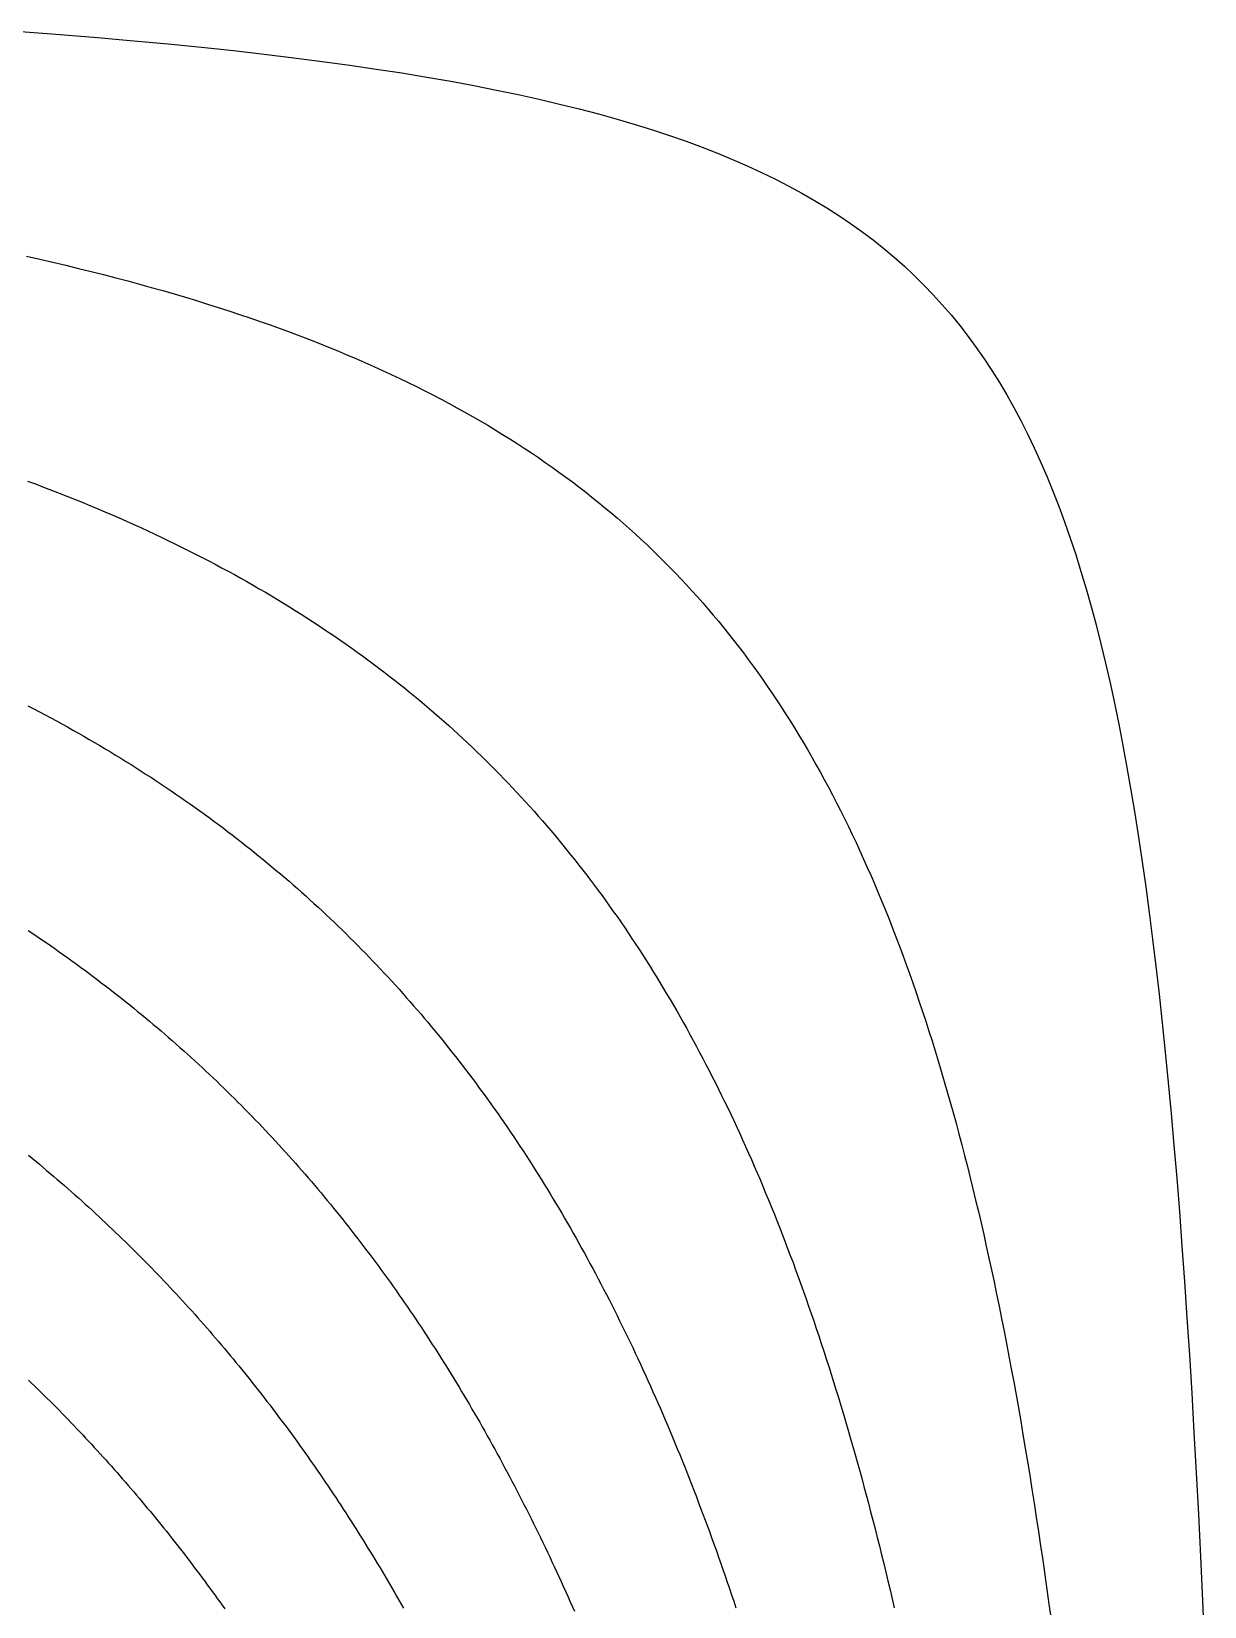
# Model space of a CAD drawing. Extents: x 201 to 397, y -170 to -3.
# Drawn here: x 353.9 to 396.3, y -60.9 to -4 of the extents above; entities that cross this region are included whole.
import ezdxf

# ---------------------------------------------------------------- set-up
doc = ezdxf.new("R2010")
doc.units = 0
doc.layers.add('MyLines', color=7, linetype='Continuous')

msp = doc.modelspace()

# ---------------------------------------------------------------- linework, layer by layer
at = {"layer": 'MyLines'}
for p, q in [((353.519, -4.036), (354.94, -4.143)), ((354.94, -4.143), (356.299, -4.254)), ((356.299, -4.254), (357.601, -4.367)), ((357.601, -4.367), (358.85, -4.484)), ((358.85, -4.484), (360.05, -4.603)), ((360.05, -4.603), (361.203, -4.726)), ((361.203, -4.726), (362.312, -4.852)), ((362.312, -4.852), (363.381, -4.981)), ((363.381, -4.981), (364.412, -5.114)), ((364.412, -5.114), (365.406, -5.251)), ((365.406, -5.251), (366.365, -5.391)), ((366.365, -5.391), (367.292, -5.534)), ((367.292, -5.534), (368.187, -5.682)), ((368.187, -5.682), (369.053, -5.833)), ((369.053, -5.833), (369.891, -5.989)), ((369.891, -5.989), (370.702, -6.149)), ((370.702, -6.149), (371.487, -6.313)), ((371.487, -6.313), (372.247, -6.481)), ((372.247, -6.481), (372.984, -6.654)), ((372.984, -6.654), (373.698, -6.831)), ((373.698, -6.831), (374.39, -7.013)), ((374.39, -7.013), (375.062, -7.2)), ((375.062, -7.2), (375.713, -7.392)), ((375.713, -7.392), (376.344, -7.59)), ((376.344, -7.59), (376.958, -7.792)), ((376.958, -7.792), (377.553, -8)), ((377.553, -8), (378.131, -8.213)), ((378.131, -8.213), (378.692, -8.432)), ((378.692, -8.432), (379.237, -8.657)), ((379.237, -8.657), (379.766, -8.888)), ((379.766, -8.888), (380.28, -9.125)), ((380.28, -9.125), (380.78, -9.368)), ((380.78, -9.368), (381.266, -9.618)), ((381.266, -9.618), (381.738, -9.874)), ((381.738, -9.874), (382.197, -10.138)), ((382.197, -10.138), (382.643, -10.408)), ((382.643, -10.408), (383.076, -10.686)), ((383.076, -10.686), (383.498, -10.971)), ((383.498, -10.971), (383.908, -11.263)), ((383.908, -11.263), (384.307, -11.564)), ((384.307, -11.564), (384.694, -11.872)), ((384.694, -11.872), (385.072, -12.188)), ((353.723, -12.152), (354.205, -12.26)), ((354.205, -12.26), (354.68, -12.369)), ((354.68, -12.369), (355.147, -12.479)), ((355.147, -12.479), (355.608, -12.59)), ((385.072, -12.188), (385.439, -12.514)), ((355.608, -12.59), (356.062, -12.702)), ((356.062, -12.702), (356.509, -12.815)), ((356.509, -12.815), (356.95, -12.928)), ((356.95, -12.928), (357.385, -13.043)), ((357.385, -13.043), (357.814, -13.159)), ((385.439, -12.514), (385.796, -12.847)), ((385.796, -12.847), (386.143, -13.19)), ((357.814, -13.159), (358.237, -13.276)), ((358.237, -13.276), (358.653, -13.394)), ((358.653, -13.394), (359.065, -13.513)), ((359.065, -13.513), (359.471, -13.633)), ((359.471, -13.633), (359.871, -13.755)), ((386.143, -13.19), (386.481, -13.542)), ((386.481, -13.542), (386.81, -13.903)), ((359.871, -13.755), (360.266, -13.877)), ((360.266, -13.877), (360.656, -14)), ((360.656, -14), (361.041, -14.125)), ((361.041, -14.125), (361.421, -14.25)), ((386.81, -13.903), (387.13, -14.273)), ((361.421, -14.25), (361.796, -14.377)), ((361.796, -14.377), (362.166, -14.505)), ((362.166, -14.505), (362.532, -14.634)), ((362.532, -14.634), (362.893, -14.764)), ((362.893, -14.764), (363.25, -14.895)), ((387.13, -14.273), (387.441, -14.654)), ((387.441, -14.654), (387.744, -15.045)), ((363.25, -14.895), (363.602, -15.027)), ((363.602, -15.027), (363.95, -15.161)), ((363.95, -15.161), (364.294, -15.296)), ((364.294, -15.296), (364.633, -15.432)), ((387.744, -15.045), (388.039, -15.446)), ((364.633, -15.432), (364.969, -15.569)), ((364.969, -15.569), (365.3, -15.707)), ((365.3, -15.707), (365.628, -15.847)), ((365.628, -15.847), (365.952, -15.988)), ((388.039, -15.446), (388.326, -15.858)), ((388.326, -15.858), (388.605, -16.281)), ((365.952, -15.988), (366.272, -16.13)), ((366.272, -16.13), (366.588, -16.273)), ((366.588, -16.273), (366.901, -16.418)), ((366.901, -16.418), (367.21, -16.564)), ((388.605, -16.281), (388.877, -16.715)), ((367.21, -16.564), (367.515, -16.711)), ((367.515, -16.711), (367.817, -16.86)), ((367.817, -16.86), (368.116, -17.009)), ((368.116, -17.009), (368.411, -17.161)), ((388.877, -16.715), (389.142, -17.161)), ((368.411, -17.161), (368.703, -17.313)), ((368.703, -17.313), (368.992, -17.467)), ((368.992, -17.467), (369.277, -17.622)), ((369.277, -17.622), (369.56, -17.779)), ((389.142, -17.161), (389.399, -17.618)), ((389.399, -17.618), (389.65, -18.088)), ((369.56, -17.779), (369.839, -17.937)), ((369.839, -17.937), (370.115, -18.096)), ((370.115, -18.096), (370.388, -18.257)), ((389.65, -18.088), (389.894, -18.57)), ((370.388, -18.257), (370.658, -18.42)), ((370.658, -18.42), (370.926, -18.583)), ((370.926, -18.583), (371.19, -18.748)), ((371.19, -18.748), (371.451, -18.915)), ((389.894, -18.57), (390.132, -19.066)), ((371.451, -18.915), (371.71, -19.083)), ((371.71, -19.083), (371.966, -19.253)), ((371.966, -19.253), (372.22, -19.424)), ((390.132, -19.066), (390.363, -19.574)), ((372.22, -19.424), (372.47, -19.597)), ((372.47, -19.597), (372.718, -19.771)), ((372.718, -19.771), (372.963, -19.947)), ((390.363, -19.574), (390.588, -20.096)), ((353.764, -20.268), (354.054, -20.376)), ((354.054, -20.376), (354.342, -20.485)), ((372.963, -19.947), (373.206, -20.124)), ((373.206, -20.124), (373.447, -20.303)), ((373.447, -20.303), (373.684, -20.483)), ((390.588, -20.096), (390.807, -20.632)), ((354.342, -20.485), (354.627, -20.594)), ((354.627, -20.594), (354.909, -20.704)), ((354.909, -20.704), (355.189, -20.815)), ((355.189, -20.815), (355.466, -20.926)), ((355.466, -20.926), (355.741, -21.037)), ((355.741, -21.037), (356.014, -21.149)), ((373.684, -20.483), (373.92, -20.665)), ((373.92, -20.665), (374.152, -20.849)), ((374.152, -20.849), (374.383, -21.034)), ((374.383, -21.034), (374.611, -21.221)), ((390.807, -20.632), (391.021, -21.182)), ((356.014, -21.149), (356.284, -21.262)), ((356.284, -21.262), (356.552, -21.376)), ((356.552, -21.376), (356.817, -21.49)), ((356.817, -21.49), (357.08, -21.604)), ((357.08, -21.604), (357.341, -21.719)), ((374.611, -21.221), (374.837, -21.41)), ((374.837, -21.41), (375.06, -21.6)), ((375.06, -21.6), (375.281, -21.792)), ((391.021, -21.182), (391.229, -21.747)), ((357.341, -21.719), (357.6, -21.835)), ((357.6, -21.835), (357.857, -21.952)), ((357.857, -21.952), (358.111, -22.069)), ((358.111, -22.069), (358.363, -22.187)), ((375.281, -21.792), (375.5, -21.986)), ((375.5, -21.986), (375.717, -22.181)), ((375.717, -22.181), (375.932, -22.379)), ((391.229, -21.747), (391.431, -22.327)), ((358.363, -22.187), (358.614, -22.305)), ((358.614, -22.305), (358.862, -22.424)), ((358.862, -22.424), (359.108, -22.543)), ((359.108, -22.543), (359.352, -22.664)), ((359.352, -22.664), (359.595, -22.784)), ((375.932, -22.379), (376.144, -22.578)), ((376.144, -22.578), (376.354, -22.778)), ((391.431, -22.327), (391.628, -22.922)), ((359.595, -22.784), (359.835, -22.906)), ((359.835, -22.906), (360.073, -23.028)), ((360.073, -23.028), (360.31, -23.151)), ((360.31, -23.151), (360.544, -23.274)), ((360.544, -23.274), (360.777, -23.399)), ((376.354, -22.778), (376.562, -22.981)), ((376.562, -22.981), (376.768, -23.185)), ((376.768, -23.185), (376.972, -23.391)), ((391.628, -22.922), (391.82, -23.533)), ((360.777, -23.399), (361.008, -23.523)), ((361.008, -23.523), (361.237, -23.649)), ((361.237, -23.649), (361.465, -23.775)), ((361.465, -23.775), (361.691, -23.902)), ((376.972, -23.391), (377.174, -23.599)), ((377.174, -23.599), (377.374, -23.809)), ((377.374, -23.809), (377.572, -24.02)), ((391.82, -23.533), (392.007, -24.161)), ((361.691, -23.902), (361.915, -24.029)), ((361.915, -24.029), (362.137, -24.157)), ((362.137, -24.157), (362.357, -24.286)), ((362.357, -24.286), (362.576, -24.416)), ((362.576, -24.416), (362.794, -24.546)), ((377.572, -24.02), (377.768, -24.234)), ((377.768, -24.234), (377.962, -24.449)), ((377.962, -24.449), (378.155, -24.667)), ((392.007, -24.161), (392.189, -24.805)), ((362.794, -24.546), (363.009, -24.677)), ((363.009, -24.677), (363.223, -24.809)), ((363.223, -24.809), (363.436, -24.941)), ((363.436, -24.941), (363.647, -25.074)), ((378.155, -24.667), (378.345, -24.886)), ((378.345, -24.886), (378.533, -25.107)), ((392.189, -24.805), (392.366, -25.467)), ((363.647, -25.074), (363.856, -25.208)), ((363.856, -25.208), (364.064, -25.342)), ((364.064, -25.342), (364.27, -25.477)), ((364.27, -25.477), (364.475, -25.613)), ((378.533, -25.107), (378.72, -25.33)), ((378.72, -25.33), (378.905, -25.555)), ((378.905, -25.555), (379.088, -25.783)), ((392.366, -25.467), (392.538, -26.146)), ((364.475, -25.613), (364.678, -25.75)), ((364.678, -25.75), (364.88, -25.887)), ((364.88, -25.887), (365.08, -26.025)), ((365.08, -26.025), (365.279, -26.164)), ((379.088, -25.783), (379.269, -26.012)), ((379.269, -26.012), (379.448, -26.243)), ((392.538, -26.146), (392.706, -26.843)), ((365.279, -26.164), (365.477, -26.303)), ((365.477, -26.303), (365.673, -26.444)), ((365.673, -26.444), (365.868, -26.585)), ((365.868, -26.585), (366.061, -26.726)), ((366.061, -26.726), (366.253, -26.869)), ((379.448, -26.243), (379.626, -26.476)), ((379.626, -26.476), (379.802, -26.712)), ((379.802, -26.712), (379.976, -26.949)), ((366.253, -26.869), (366.444, -27.012)), ((366.444, -27.012), (366.633, -27.156)), ((366.633, -27.156), (366.821, -27.301)), ((379.976, -26.949), (380.149, -27.189)), ((380.149, -27.189), (380.319, -27.43)), ((392.706, -26.843), (392.87, -27.559)), ((366.821, -27.301), (367.008, -27.447)), ((367.008, -27.447), (367.193, -27.593)), ((367.193, -27.593), (367.377, -27.74)), ((367.377, -27.74), (367.56, -27.888)), ((380.319, -27.43), (380.489, -27.674)), ((380.489, -27.674), (380.656, -27.92)), ((392.87, -27.559), (393.029, -28.294)), ((353.782, -28.385), (353.99, -28.493)), ((367.56, -27.888), (367.742, -28.037)), ((367.742, -28.037), (367.922, -28.187)), ((367.922, -28.187), (368.102, -28.337)), ((368.102, -28.337), (368.28, -28.488)), ((380.656, -27.92), (380.822, -28.168)), ((380.822, -28.168), (380.987, -28.419)), ((380.987, -28.419), (381.15, -28.671)), ((393.029, -28.294), (393.184, -29.048)), ((353.99, -28.493), (354.196, -28.601)), ((354.196, -28.601), (354.401, -28.71)), ((354.401, -28.71), (354.604, -28.82)), ((354.604, -28.82), (354.806, -28.93)), ((354.806, -28.93), (355.007, -29.04)), ((368.28, -28.488), (368.456, -28.64)), ((368.456, -28.64), (368.632, -28.793)), ((368.632, -28.793), (368.806, -28.946)), ((368.806, -28.946), (368.979, -29.101)), ((381.15, -28.671), (381.311, -28.926)), ((381.311, -28.926), (381.471, -29.183)), ((355.007, -29.04), (355.207, -29.15)), ((355.207, -29.15), (355.405, -29.261)), ((355.405, -29.261), (355.603, -29.373)), ((355.603, -29.373), (355.798, -29.485)), ((355.798, -29.485), (355.993, -29.597)), ((368.979, -29.101), (369.151, -29.256)), ((369.151, -29.256), (369.322, -29.412)), ((369.322, -29.412), (369.492, -29.569)), ((369.492, -29.569), (369.661, -29.726)), ((381.471, -29.183), (381.629, -29.443)), ((381.629, -29.443), (381.786, -29.704)), ((393.184, -29.048), (393.335, -29.823)), ((355.993, -29.597), (356.187, -29.71)), ((356.187, -29.71), (356.379, -29.823)), ((356.379, -29.823), (356.57, -29.937)), ((356.57, -29.937), (356.76, -30.051)), ((356.76, -30.051), (356.948, -30.165)), ((369.661, -29.726), (369.828, -29.885)), ((369.828, -29.885), (369.995, -30.044)), ((369.995, -30.044), (370.16, -30.205)), ((381.786, -29.704), (381.941, -29.968)), ((381.941, -29.968), (382.095, -30.235)), ((393.335, -29.823), (393.482, -30.618)), ((356.948, -30.165), (357.136, -30.28)), ((357.136, -30.28), (357.322, -30.396)), ((357.322, -30.396), (357.508, -30.511)), ((357.508, -30.511), (357.692, -30.628)), ((357.692, -30.628), (357.875, -30.744)), ((370.16, -30.205), (370.324, -30.366)), ((370.324, -30.366), (370.487, -30.528)), ((370.487, -30.528), (370.65, -30.691)), ((370.65, -30.691), (370.811, -30.854)), ((382.095, -30.235), (382.247, -30.504)), ((382.247, -30.504), (382.398, -30.775)), ((393.482, -30.618), (393.625, -31.435)), ((357.875, -30.744), (358.057, -30.861)), ((358.057, -30.861), (358.238, -30.979)), ((358.238, -30.979), (358.418, -31.097)), ((358.418, -31.097), (358.597, -31.215)), ((358.597, -31.215), (358.774, -31.334)), ((370.811, -30.854), (370.971, -31.019)), ((370.971, -31.019), (371.13, -31.184)), ((371.13, -31.184), (371.288, -31.35)), ((382.398, -30.775), (382.548, -31.048)), ((382.548, -31.048), (382.696, -31.324)), ((358.774, -31.334), (358.951, -31.454)), ((358.951, -31.454), (359.127, -31.573)), ((359.127, -31.573), (359.301, -31.694)), ((359.301, -31.694), (359.475, -31.815)), ((359.475, -31.815), (359.648, -31.936)), ((371.288, -31.35), (371.444, -31.518)), ((371.444, -31.518), (371.6, -31.686)), ((371.6, -31.686), (371.755, -31.855)), ((382.696, -31.324), (382.842, -31.603)), ((382.842, -31.603), (382.988, -31.884)), ((393.625, -31.435), (393.765, -32.273)), ((359.648, -31.936), (359.819, -32.057)), ((359.819, -32.057), (359.99, -32.179)), ((359.99, -32.179), (360.16, -32.302)), ((360.16, -32.302), (360.329, -32.425)), ((371.755, -31.855), (371.909, -32.025)), ((371.909, -32.025), (372.062, -32.195)), ((372.062, -32.195), (372.214, -32.367)), ((372.214, -32.367), (372.365, -32.54)), ((382.988, -31.884), (383.132, -32.167)), ((383.132, -32.167), (383.274, -32.453)), ((393.765, -32.273), (393.901, -33.134)), ((360.329, -32.425), (360.496, -32.549)), ((360.496, -32.549), (360.663, -32.673)), ((360.663, -32.673), (360.829, -32.797)), ((360.829, -32.797), (360.994, -32.922)), ((360.994, -32.922), (361.158, -33.047)), ((372.365, -32.54), (372.515, -32.713)), ((372.515, -32.713), (372.664, -32.888)), ((372.664, -32.888), (372.812, -33.063)), ((383.274, -32.453), (383.416, -32.741)), ((383.416, -32.741), (383.555, -33.032)), ((361.158, -33.047), (361.322, -33.173)), ((361.322, -33.173), (361.484, -33.3)), ((361.484, -33.3), (361.645, -33.427)), ((361.645, -33.427), (361.806, -33.554)), ((361.806, -33.554), (361.965, -33.682)), ((372.812, -33.063), (372.959, -33.24)), ((372.959, -33.24), (373.106, -33.417)), ((373.106, -33.417), (373.251, -33.595)), ((383.555, -33.032), (383.694, -33.326)), ((383.694, -33.326), (383.831, -33.622)), ((393.901, -33.134), (394.033, -34.017)), ((361.965, -33.682), (362.124, -33.81)), ((362.124, -33.81), (362.282, -33.939)), ((362.282, -33.939), (362.439, -34.068)), ((362.439, -34.068), (362.595, -34.198)), ((373.251, -33.595), (373.395, -33.774)), ((373.395, -33.774), (373.539, -33.954)), ((373.539, -33.954), (373.682, -34.135)), ((383.831, -33.622), (383.967, -33.921)), ((383.967, -33.921), (384.102, -34.223)), ((394.033, -34.017), (394.162, -34.924)), ((362.595, -34.198), (362.751, -34.328)), ((362.751, -34.328), (362.905, -34.459)), ((362.905, -34.459), (363.059, -34.59)), ((363.059, -34.59), (363.212, -34.722)), ((373.682, -34.135), (373.823, -34.318)), ((373.823, -34.318), (373.964, -34.501)), ((373.964, -34.501), (374.104, -34.685)), ((374.104, -34.685), (374.243, -34.87)), ((384.102, -34.223), (384.236, -34.527)), ((384.236, -34.527), (384.368, -34.834)), ((363.212, -34.722), (363.364, -34.854)), ((363.364, -34.854), (363.515, -34.987)), ((363.515, -34.987), (363.666, -35.12)), ((363.666, -35.12), (363.815, -35.254)), ((363.815, -35.254), (363.964, -35.388)), ((374.243, -34.87), (374.382, -35.055)), ((374.382, -35.055), (374.519, -35.242)), ((374.519, -35.242), (374.656, -35.43)), ((384.368, -34.834), (384.499, -35.143)), ((384.499, -35.143), (384.629, -35.456)), ((394.162, -34.924), (394.287, -35.856)), ((363.964, -35.388), (364.112, -35.523)), ((364.112, -35.523), (364.26, -35.659)), ((364.26, -35.659), (364.406, -35.794)), ((364.406, -35.794), (364.552, -35.931)), ((374.656, -35.43), (374.791, -35.619)), ((374.791, -35.619), (374.926, -35.809)), ((374.926, -35.809), (375.06, -36)), ((384.629, -35.456), (384.758, -35.771)), ((384.758, -35.771), (384.885, -36.089)), ((364.552, -35.931), (364.697, -36.068)), ((364.697, -36.068), (364.842, -36.205)), ((364.842, -36.205), (364.985, -36.343)), ((364.985, -36.343), (365.128, -36.481)), ((375.06, -36), (375.193, -36.192)), ((375.193, -36.192), (375.326, -36.385)), ((375.326, -36.385), (375.457, -36.579)), ((384.885, -36.089), (385.011, -36.41)), ((394.287, -35.856), (394.409, -36.812)), ((353.792, -36.501), (353.953, -36.609)), ((353.953, -36.609), (354.114, -36.718)), ((354.114, -36.718), (354.274, -36.827)), ((354.274, -36.827), (354.433, -36.936)), ((354.433, -36.936), (354.592, -37.045)), ((365.128, -36.481), (365.27, -36.62)), ((365.27, -36.62), (365.412, -36.76)), ((365.412, -36.76), (365.552, -36.9)), ((365.552, -36.9), (365.692, -37.041)), ((375.457, -36.579), (375.588, -36.775)), ((375.588, -36.775), (375.718, -36.971)), ((385.011, -36.41), (385.136, -36.733)), ((385.136, -36.733), (385.26, -37.06)), ((394.409, -36.812), (394.528, -37.793)), ((354.592, -37.045), (354.749, -37.155)), ((354.749, -37.155), (354.906, -37.265)), ((354.906, -37.265), (355.062, -37.376)), ((355.062, -37.376), (355.217, -37.486)), ((355.217, -37.486), (355.371, -37.597)), ((365.692, -37.041), (365.831, -37.182)), ((365.831, -37.182), (365.97, -37.323)), ((365.97, -37.323), (366.108, -37.466)), ((366.108, -37.466), (366.245, -37.608)), ((375.718, -36.971), (375.847, -37.168)), ((375.847, -37.168), (375.976, -37.366)), ((375.976, -37.366), (376.103, -37.565)), ((385.26, -37.06), (385.383, -37.389)), ((385.383, -37.389), (385.505, -37.722)), ((355.371, -37.597), (355.525, -37.709)), ((355.525, -37.709), (355.678, -37.82)), ((355.678, -37.82), (355.83, -37.933)), ((355.83, -37.933), (355.982, -38.045)), ((355.982, -38.045), (356.132, -38.158)), ((366.245, -37.608), (366.382, -37.752)), ((366.382, -37.752), (366.517, -37.895)), ((366.517, -37.895), (366.652, -38.04)), ((366.652, -38.04), (366.787, -38.185)), ((376.103, -37.565), (376.23, -37.766)), ((376.23, -37.766), (376.356, -37.967)), ((376.356, -37.967), (376.482, -38.17)), ((385.505, -37.722), (385.625, -38.057)), ((385.625, -38.057), (385.745, -38.395)), ((394.528, -37.793), (394.644, -38.801)), ((356.132, -38.158), (356.282, -38.271)), ((356.282, -38.271), (356.431, -38.384)), ((356.431, -38.384), (356.58, -38.498)), ((356.58, -38.498), (356.728, -38.612)), ((356.728, -38.612), (356.875, -38.726)), ((366.787, -38.185), (366.921, -38.33)), ((366.921, -38.33), (367.054, -38.476)), ((367.054, -38.476), (367.186, -38.623)), ((367.186, -38.623), (367.318, -38.77)), ((376.482, -38.17), (376.606, -38.373)), ((376.606, -38.373), (376.73, -38.578)), ((376.73, -38.578), (376.853, -38.784)), ((385.745, -38.395), (385.863, -38.736)), ((356.875, -38.726), (357.021, -38.841)), ((357.021, -38.841), (357.167, -38.956)), ((357.167, -38.956), (357.312, -39.072)), ((357.312, -39.072), (357.456, -39.187)), ((357.456, -39.187), (357.6, -39.303)), ((367.318, -38.77), (367.449, -38.917)), ((367.449, -38.917), (367.58, -39.066)), ((367.58, -39.066), (367.71, -39.215)), ((367.71, -39.215), (367.839, -39.364)), ((376.853, -38.784), (376.976, -38.99)), ((376.976, -38.99), (377.097, -39.198)), ((377.097, -39.198), (377.218, -39.407)), ((385.863, -38.736), (385.98, -39.081)), ((385.98, -39.081), (386.096, -39.428)), ((394.644, -38.801), (394.757, -39.836)), ((357.6, -39.303), (357.743, -39.42)), ((357.743, -39.42), (357.885, -39.537)), ((357.885, -39.537), (358.027, -39.654)), ((358.027, -39.654), (358.168, -39.771)), ((358.168, -39.771), (358.308, -39.889)), ((367.839, -39.364), (367.967, -39.514)), ((367.967, -39.514), (368.095, -39.664)), ((368.095, -39.664), (368.223, -39.816)), ((377.218, -39.407), (377.338, -39.618)), ((377.338, -39.618), (377.458, -39.829)), ((386.096, -39.428), (386.211, -39.779)), ((386.211, -39.779), (386.326, -40.132)), ((358.308, -39.889), (358.448, -40.007)), ((358.448, -40.007), (358.587, -40.126)), ((358.587, -40.126), (358.726, -40.245)), ((358.726, -40.245), (358.863, -40.364)), ((358.863, -40.364), (359.001, -40.484)), ((368.223, -39.816), (368.35, -39.967)), ((368.35, -39.967), (368.476, -40.119)), ((368.476, -40.119), (368.601, -40.272)), ((368.601, -40.272), (368.726, -40.426)), ((377.458, -39.829), (377.576, -40.041)), ((377.576, -40.041), (377.694, -40.255)), ((377.694, -40.255), (377.812, -40.47)), ((386.326, -40.132), (386.439, -40.489)), ((394.757, -39.836), (394.867, -40.898)), ((359.001, -40.484), (359.137, -40.604)), ((359.137, -40.604), (359.273, -40.724)), ((359.273, -40.724), (359.408, -40.845)), ((359.408, -40.845), (359.543, -40.966)), ((368.726, -40.426), (368.85, -40.58)), ((368.85, -40.58), (368.974, -40.734)), ((368.974, -40.734), (369.097, -40.89)), ((369.097, -40.89), (369.22, -41.045)), ((377.812, -40.47), (377.928, -40.685)), ((377.928, -40.685), (378.044, -40.902)), ((378.044, -40.902), (378.16, -41.121)), ((386.439, -40.489), (386.55, -40.849)), ((386.55, -40.849), (386.661, -41.212)), ((394.867, -40.898), (394.974, -41.989)), ((359.543, -40.966), (359.677, -41.087)), ((359.677, -41.087), (359.811, -41.209)), ((359.811, -41.209), (359.944, -41.331)), ((359.944, -41.331), (360.076, -41.453)), ((360.076, -41.453), (360.208, -41.576)), ((369.22, -41.045), (369.342, -41.202)), ((369.342, -41.202), (369.463, -41.359)), ((369.463, -41.359), (369.584, -41.516)), ((369.584, -41.516), (369.704, -41.674)), ((378.16, -41.121), (378.274, -41.34)), ((378.274, -41.34), (378.388, -41.56)), ((386.661, -41.212), (386.771, -41.578)), ((360.208, -41.576), (360.339, -41.699)), ((360.339, -41.699), (360.47, -41.823)), ((360.47, -41.823), (360.6, -41.947)), ((360.6, -41.947), (360.729, -42.071)), ((360.729, -42.071), (360.858, -42.196)), ((369.704, -41.674), (369.824, -41.833)), ((369.824, -41.833), (369.943, -41.992)), ((369.943, -41.992), (370.061, -42.152)), ((378.388, -41.56), (378.501, -41.782)), ((378.501, -41.782), (378.614, -42.005)), ((378.614, -42.005), (378.726, -42.229)), ((386.771, -41.578), (386.88, -41.948)), ((386.88, -41.948), (386.988, -42.321)), ((394.974, -41.989), (395.078, -43.109)), ((360.858, -42.196), (360.986, -42.321)), ((360.986, -42.321), (361.114, -42.446)), ((361.114, -42.446), (361.241, -42.572)), ((361.241, -42.572), (361.368, -42.698)), ((370.061, -42.152), (370.179, -42.313)), ((370.179, -42.313), (370.297, -42.474)), ((370.297, -42.474), (370.414, -42.636)), ((370.414, -42.636), (370.53, -42.798)), ((378.726, -42.229), (378.837, -42.454)), ((378.837, -42.454), (378.947, -42.68)), ((386.988, -42.321), (387.095, -42.697)), ((361.368, -42.698), (361.494, -42.825)), ((361.494, -42.825), (361.62, -42.951)), ((361.62, -42.951), (361.745, -43.079)), ((361.745, -43.079), (361.87, -43.206)), ((361.87, -43.206), (361.994, -43.334)), ((370.53, -42.798), (370.646, -42.961)), ((370.646, -42.961), (370.761, -43.125)), ((370.761, -43.125), (370.876, -43.289)), ((378.947, -42.68), (379.057, -42.908)), ((379.057, -42.908), (379.167, -43.137)), ((379.167, -43.137), (379.275, -43.367)), ((387.095, -42.697), (387.201, -43.076)), ((387.201, -43.076), (387.306, -43.459)), ((395.078, -43.109), (395.18, -44.258)), ((361.994, -43.334), (362.117, -43.463)), ((362.117, -43.463), (362.24, -43.592)), ((362.24, -43.592), (362.363, -43.721)), ((362.363, -43.721), (362.485, -43.85)), ((370.876, -43.289), (370.99, -43.454)), ((370.99, -43.454), (371.104, -43.62)), ((371.104, -43.62), (371.217, -43.786)), ((371.217, -43.786), (371.329, -43.953)), ((379.275, -43.367), (379.383, -43.598)), ((379.383, -43.598), (379.491, -43.831)), ((387.306, -43.459), (387.41, -43.846)), ((362.485, -43.85), (362.606, -43.98)), ((362.606, -43.98), (362.727, -44.11)), ((362.727, -44.11), (362.847, -44.241)), ((362.847, -44.241), (362.967, -44.372)), ((371.329, -43.953), (371.441, -44.12)), ((371.441, -44.12), (371.553, -44.288)), ((371.553, -44.288), (371.664, -44.457)), ((379.491, -43.831), (379.597, -44.065)), ((379.597, -44.065), (379.704, -44.3)), ((379.704, -44.3), (379.809, -44.536)), ((387.41, -43.846), (387.513, -44.235)), ((387.513, -44.235), (387.615, -44.629)), ((395.18, -44.258), (395.279, -45.438)), ((353.798, -44.618), (353.93, -44.726)), ((353.93, -44.726), (354.062, -44.834)), ((354.062, -44.834), (354.193, -44.943)), ((362.967, -44.372), (363.087, -44.504)), ((363.087, -44.504), (363.206, -44.636)), ((363.206, -44.636), (363.324, -44.768)), ((363.324, -44.768), (363.442, -44.901)), ((363.442, -44.901), (363.559, -45.034)), ((371.664, -44.457), (371.775, -44.626)), ((371.775, -44.626), (371.885, -44.796)), ((371.885, -44.796), (371.994, -44.967)), ((379.809, -44.536), (379.914, -44.773)), ((379.914, -44.773), (380.018, -45.012)), ((387.615, -44.629), (387.717, -45.025)), ((354.193, -44.943), (354.324, -45.052)), ((354.324, -45.052), (354.454, -45.161)), ((354.454, -45.161), (354.584, -45.271)), ((354.584, -45.271), (354.713, -45.381)), ((354.713, -45.381), (354.841, -45.491)), ((354.841, -45.491), (354.969, -45.601)), ((363.559, -45.034), (363.676, -45.167)), ((363.676, -45.167), (363.793, -45.301)), ((363.793, -45.301), (363.909, -45.435)), ((363.909, -45.435), (364.024, -45.57)), ((371.994, -44.967), (372.103, -45.138)), ((372.103, -45.138), (372.212, -45.31)), ((372.212, -45.31), (372.32, -45.483)), ((372.32, -45.483), (372.427, -45.656)), ((380.018, -45.012), (380.122, -45.252)), ((380.122, -45.252), (380.225, -45.494)), ((380.225, -45.494), (380.328, -45.736)), ((387.717, -45.025), (387.817, -45.426)), ((387.817, -45.426), (387.916, -45.829)), ((395.279, -45.438), (395.375, -46.65)), ((354.969, -45.601), (355.096, -45.711)), ((355.096, -45.711), (355.223, -45.822)), ((355.223, -45.822), (355.35, -45.933)), ((355.35, -45.933), (355.476, -46.045)), ((355.476, -46.045), (355.601, -46.156)), ((364.024, -45.57), (364.14, -45.705)), ((364.14, -45.705), (364.254, -45.84)), ((364.254, -45.84), (364.368, -45.976)), ((364.368, -45.976), (364.482, -46.112)), ((372.427, -45.656), (372.534, -45.83)), ((372.534, -45.83), (372.641, -46.005)), ((372.641, -46.005), (372.747, -46.18)), ((380.328, -45.736), (380.429, -45.98)), ((380.429, -45.98), (380.531, -46.225)), ((387.916, -45.829), (388.015, -46.237)), ((355.601, -46.156), (355.726, -46.268)), ((355.726, -46.268), (355.85, -46.38)), ((355.85, -46.38), (355.974, -46.493)), ((355.974, -46.493), (356.098, -46.605)), ((356.098, -46.605), (356.221, -46.718)), ((364.482, -46.112), (364.595, -46.249)), ((364.595, -46.249), (364.708, -46.386)), ((364.708, -46.386), (364.82, -46.523)), ((364.82, -46.523), (364.932, -46.661)), ((372.747, -46.18), (372.853, -46.356)), ((372.853, -46.356), (372.958, -46.533)), ((372.958, -46.533), (373.062, -46.71)), ((380.531, -46.225), (380.631, -46.472)), ((380.631, -46.472), (380.732, -46.72)), ((388.015, -46.237), (388.112, -46.648)), ((356.221, -46.718), (356.343, -46.832)), ((356.343, -46.832), (356.465, -46.945)), ((356.465, -46.945), (356.586, -47.059)), ((356.586, -47.059), (356.707, -47.173)), ((356.707, -47.173), (356.828, -47.287)), ((364.932, -46.661), (365.044, -46.799)), ((365.044, -46.799), (365.155, -46.938)), ((365.155, -46.938), (365.265, -47.077)), ((365.265, -47.077), (365.375, -47.217)), ((373.062, -46.71), (373.167, -46.888)), ((373.167, -46.888), (373.27, -47.066)), ((373.27, -47.066), (373.374, -47.246)), ((380.732, -46.72), (380.831, -46.969)), ((380.831, -46.969), (380.93, -47.219)), ((388.112, -46.648), (388.209, -47.062)), ((388.209, -47.062), (388.305, -47.481)), ((395.375, -46.65), (395.469, -47.894)), ((356.828, -47.287), (356.948, -47.402)), ((356.948, -47.402), (357.068, -47.517)), ((357.068, -47.517), (357.187, -47.632)), ((357.187, -47.632), (357.305, -47.748)), ((357.305, -47.748), (357.424, -47.863)), ((365.375, -47.217), (365.485, -47.356)), ((365.485, -47.356), (365.594, -47.497)), ((365.594, -47.497), (365.703, -47.638)), ((365.703, -47.638), (365.811, -47.779)), ((373.374, -47.246), (373.476, -47.426)), ((373.476, -47.426), (373.579, -47.606)), ((373.579, -47.606), (373.681, -47.788)), ((380.93, -47.219), (381.028, -47.471)), ((381.028, -47.471), (381.126, -47.724)), ((381.126, -47.724), (381.224, -47.979)), ((388.305, -47.481), (388.4, -47.903)), ((357.424, -47.863), (357.541, -47.979)), ((357.541, -47.979), (357.659, -48.096)), ((357.659, -48.096), (357.775, -48.212)), ((357.775, -48.212), (357.892, -48.329)), ((357.892, -48.329), (358.008, -48.446)), ((365.811, -47.779), (365.919, -47.92)), ((365.919, -47.92), (366.027, -48.062)), ((366.027, -48.062), (366.134, -48.205)), ((366.134, -48.205), (366.241, -48.347)), ((373.681, -47.788), (373.782, -47.97)), ((373.782, -47.97), (373.883, -48.152)), ((373.883, -48.152), (373.983, -48.336)), ((373.983, -48.336), (374.083, -48.52)), ((381.224, -47.979), (381.32, -48.235)), ((381.32, -48.235), (381.417, -48.492)), ((388.4, -47.903), (388.494, -48.329)), ((388.494, -48.329), (388.587, -48.758)), ((395.469, -47.894), (395.56, -49.171)), ((358.008, -48.446), (358.123, -48.564)), ((358.123, -48.564), (358.238, -48.682)), ((358.238, -48.682), (358.353, -48.8)), ((358.353, -48.8), (358.467, -48.918)), ((366.241, -48.347), (366.347, -48.491)), ((366.347, -48.491), (366.453, -48.634)), ((366.453, -48.634), (366.558, -48.778)), ((366.558, -48.778), (366.663, -48.923)), ((374.083, -48.52), (374.183, -48.705)), ((374.183, -48.705), (374.282, -48.89)), ((374.282, -48.89), (374.381, -49.077)), ((381.417, -48.492), (381.512, -48.751)), ((381.512, -48.751), (381.607, -49.011)), ((388.587, -48.758), (388.68, -49.192)), ((358.467, -48.918), (358.581, -49.036)), ((358.581, -49.036), (358.694, -49.155)), ((358.694, -49.155), (358.807, -49.275)), ((358.807, -49.275), (358.92, -49.394)), ((358.92, -49.394), (359.032, -49.514)), ((366.663, -48.923), (366.768, -49.068)), ((366.768, -49.068), (366.872, -49.213)), ((366.872, -49.213), (366.976, -49.359)), ((366.976, -49.359), (367.079, -49.505)), ((374.381, -49.077), (374.479, -49.264)), ((374.479, -49.264), (374.577, -49.451)), ((374.577, -49.451), (374.675, -49.64)), ((381.607, -49.011), (381.702, -49.272)), ((381.702, -49.272), (381.796, -49.535)), ((388.68, -49.192), (388.771, -49.629)), ((395.56, -49.171), (395.649, -50.482)), ((359.032, -49.514), (359.144, -49.634)), ((359.144, -49.634), (359.255, -49.754)), ((359.255, -49.754), (359.366, -49.875)), ((359.366, -49.875), (359.476, -49.996)), ((359.476, -49.996), (359.586, -50.117)), ((367.079, -49.505), (367.182, -49.652)), ((367.182, -49.652), (367.285, -49.799)), ((367.285, -49.799), (367.387, -49.947)), ((367.387, -49.947), (367.489, -50.095)), ((374.675, -49.64), (374.772, -49.829)), ((374.772, -49.829), (374.868, -50.019)), ((374.868, -50.019), (374.964, -50.209)), ((381.796, -49.535), (381.889, -49.799)), ((381.889, -49.799), (381.982, -50.065)), ((388.771, -49.629), (388.862, -50.07)), ((359.586, -50.117), (359.696, -50.238)), ((359.696, -50.238), (359.805, -50.36)), ((359.805, -50.36), (359.914, -50.482)), ((359.914, -50.482), (360.023, -50.605)), ((360.023, -50.605), (360.131, -50.727)), ((367.489, -50.095), (367.59, -50.243)), ((367.59, -50.243), (367.692, -50.392)), ((367.692, -50.392), (367.792, -50.541)), ((367.792, -50.541), (367.893, -50.691)), ((374.964, -50.209), (375.06, -50.4)), ((375.06, -50.4), (375.155, -50.592)), ((375.155, -50.592), (375.25, -50.785)), ((381.982, -50.065), (382.074, -50.332)), ((382.074, -50.332), (382.166, -50.6)), ((382.166, -50.6), (382.258, -50.87)), ((388.862, -50.07), (388.952, -50.515)), ((388.952, -50.515), (389.041, -50.964)), ((395.649, -50.482), (395.736, -51.829)), ((360.131, -50.727), (360.238, -50.85)), ((360.238, -50.85), (360.346, -50.973)), ((360.346, -50.973), (360.453, -51.097)), ((360.453, -51.097), (360.559, -51.221)), ((367.893, -50.691), (367.992, -50.841)), ((367.992, -50.841), (368.092, -50.992)), ((368.092, -50.992), (368.191, -51.143)), ((368.191, -51.143), (368.29, -51.295)), ((375.25, -50.785), (375.345, -50.979)), ((375.345, -50.979), (375.439, -51.173)), ((375.439, -51.173), (375.533, -51.368)), ((382.258, -50.87), (382.348, -51.141)), ((382.348, -51.141), (382.439, -51.414)), ((389.041, -50.964), (389.129, -51.417)), ((360.559, -51.221), (360.665, -51.345)), ((360.665, -51.345), (360.771, -51.47)), ((360.771, -51.47), (360.876, -51.594)), ((360.876, -51.594), (360.981, -51.719)), ((360.981, -51.719), (361.086, -51.845)), ((368.29, -51.295), (368.388, -51.447)), ((368.388, -51.447), (368.486, -51.599)), ((368.486, -51.599), (368.584, -51.752)), ((368.584, -51.752), (368.681, -51.905)), ((375.533, -51.368), (375.626, -51.563)), ((375.626, -51.563), (375.719, -51.76)), ((382.439, -51.414), (382.529, -51.688)), ((382.529, -51.688), (382.618, -51.964)), ((389.129, -51.417), (389.217, -51.874)), ((361.086, -51.845), (361.19, -51.97)), ((361.19, -51.97), (361.294, -52.096)), ((361.294, -52.096), (361.398, -52.223)), ((361.398, -52.223), (361.501, -52.349)), ((368.681, -51.905), (368.778, -52.059)), ((368.778, -52.059), (368.875, -52.213)), ((368.875, -52.213), (368.971, -52.368)), ((375.719, -51.76), (375.811, -51.957)), ((375.811, -51.957), (375.903, -52.155)), ((375.903, -52.155), (375.995, -52.354)), ((382.618, -51.964), (382.707, -52.241)), ((382.707, -52.241), (382.795, -52.52)), ((389.217, -51.874), (389.303, -52.335)), ((395.736, -51.829), (395.82, -53.211)), ((353.802, -52.734), (353.914, -52.843)), ((353.914, -52.843), (354.026, -52.951)), ((361.501, -52.349), (361.604, -52.476)), ((361.604, -52.476), (361.706, -52.603)), ((361.706, -52.603), (361.808, -52.731)), ((361.808, -52.731), (361.91, -52.859)), ((361.91, -52.859), (362.012, -52.987)), ((368.971, -52.368), (369.067, -52.523)), ((369.067, -52.523), (369.163, -52.679)), ((369.163, -52.679), (369.258, -52.835)), ((369.258, -52.835), (369.353, -52.991)), ((375.995, -52.354), (376.086, -52.553)), ((376.086, -52.553), (376.177, -52.753)), ((376.177, -52.753), (376.267, -52.954)), ((382.795, -52.52), (382.883, -52.8)), ((382.883, -52.8), (382.97, -53.081)), ((389.303, -52.335), (389.389, -52.8)), ((389.389, -52.8), (389.474, -53.27)), ((354.026, -52.951), (354.137, -53.06)), ((354.137, -53.06), (354.248, -53.168)), ((354.248, -53.168), (354.358, -53.277)), ((354.358, -53.277), (354.468, -53.387)), ((354.468, -53.387), (354.578, -53.496)), ((362.012, -52.987), (362.113, -53.115)), ((362.113, -53.115), (362.213, -53.244)), ((362.213, -53.244), (362.314, -53.373)), ((362.314, -53.373), (362.414, -53.503)), ((369.353, -52.991), (369.447, -53.148)), ((369.447, -53.148), (369.541, -53.306)), ((369.541, -53.306), (369.635, -53.464)), ((376.267, -52.954), (376.357, -53.156)), ((376.357, -53.156), (376.447, -53.359)), ((376.447, -53.359), (376.536, -53.562)), ((382.97, -53.081), (383.057, -53.365)), ((383.057, -53.365), (383.143, -53.649)), ((389.474, -53.27), (389.559, -53.743)), ((395.82, -53.211), (395.902, -54.63)), ((354.578, -53.496), (354.687, -53.606)), ((354.687, -53.606), (354.796, -53.716)), ((354.796, -53.716), (354.905, -53.826)), ((354.905, -53.826), (355.013, -53.937)), ((355.013, -53.937), (355.12, -54.047)), ((362.414, -53.503), (362.513, -53.632)), ((362.513, -53.632), (362.613, -53.762)), ((362.613, -53.762), (362.712, -53.893)), ((362.712, -53.893), (362.81, -54.023)), ((362.81, -54.023), (362.909, -54.154)), ((369.635, -53.464), (369.728, -53.622)), ((369.728, -53.622), (369.821, -53.781)), ((369.821, -53.781), (369.914, -53.94)), ((369.914, -53.94), (370.006, -54.1)), ((376.536, -53.562), (376.625, -53.766)), ((376.625, -53.766), (376.714, -53.971)), ((376.714, -53.971), (376.802, -54.176)), ((383.143, -53.649), (383.229, -53.935)), ((383.229, -53.935), (383.314, -54.223)), ((389.559, -53.743), (389.642, -54.221)), ((355.12, -54.047), (355.228, -54.158)), ((355.228, -54.158), (355.335, -54.269)), ((355.335, -54.269), (355.441, -54.38)), ((355.441, -54.38), (355.548, -54.492)), ((355.548, -54.492), (355.654, -54.604)), ((362.909, -54.154), (363.007, -54.286)), ((363.007, -54.286), (363.104, -54.417)), ((363.104, -54.417), (363.202, -54.549)), ((363.202, -54.549), (363.298, -54.681)), ((370.006, -54.1), (370.099, -54.261)), ((370.099, -54.261), (370.19, -54.421)), ((370.19, -54.421), (370.282, -54.583)), ((370.282, -54.583), (370.373, -54.744)), ((376.802, -54.176), (376.89, -54.383)), ((376.89, -54.383), (376.977, -54.59)), ((376.977, -54.59), (377.064, -54.798)), ((383.314, -54.223), (383.399, -54.512)), ((383.399, -54.512), (383.483, -54.803)), ((389.642, -54.221), (389.725, -54.703)), ((355.654, -54.604), (355.759, -54.716)), ((355.759, -54.716), (355.864, -54.828)), ((355.864, -54.828), (355.969, -54.94)), ((355.969, -54.94), (356.074, -55.053)), ((356.074, -55.053), (356.178, -55.166)), ((356.178, -55.166), (356.282, -55.279)), ((363.298, -54.681), (363.395, -54.814)), ((363.395, -54.814), (363.491, -54.947)), ((363.491, -54.947), (363.587, -55.08)), ((363.587, -55.08), (363.683, -55.214)), ((370.373, -54.744), (370.463, -54.907)), ((370.463, -54.907), (370.554, -55.069)), ((370.554, -55.069), (370.644, -55.232)), ((377.064, -54.798), (377.151, -55.007)), ((377.151, -55.007), (377.237, -55.216)), ((383.483, -54.803), (383.567, -55.095)), ((383.567, -55.095), (383.651, -55.389)), ((389.725, -54.703), (389.808, -55.189)), ((395.902, -54.63), (395.982, -56.087)), ((356.282, -55.279), (356.385, -55.393)), ((356.385, -55.393), (356.488, -55.506)), ((356.488, -55.506), (356.591, -55.62)), ((356.591, -55.62), (356.693, -55.734)), ((356.693, -55.734), (356.795, -55.849)), ((363.683, -55.214), (363.778, -55.347)), ((363.778, -55.347), (363.874, -55.482)), ((363.874, -55.482), (363.968, -55.616)), ((363.968, -55.616), (364.063, -55.751)), ((370.644, -55.232), (370.734, -55.396)), ((370.734, -55.396), (370.823, -55.56)), ((370.823, -55.56), (370.912, -55.725)), ((370.912, -55.725), (371.001, -55.89)), ((377.237, -55.216), (377.323, -55.426)), ((377.323, -55.426), (377.408, -55.638)), ((377.408, -55.638), (377.493, -55.85)), ((383.651, -55.389), (383.734, -55.684)), ((383.734, -55.684), (383.816, -55.981)), ((389.808, -55.189), (389.889, -55.68)), ((389.889, -55.68), (389.97, -56.175)), ((356.795, -55.849), (356.897, -55.963)), ((356.897, -55.963), (356.999, -56.078)), ((356.999, -56.078), (357.1, -56.193)), ((357.1, -56.193), (357.2, -56.308)), ((364.063, -55.751), (364.157, -55.886)), ((364.157, -55.886), (364.251, -56.022)), ((364.251, -56.022), (364.344, -56.157)), ((364.344, -56.157), (364.437, -56.293)), ((364.437, -56.293), (364.53, -56.43)), ((371.001, -55.89), (371.089, -56.056)), ((371.089, -56.056), (371.177, -56.222)), ((371.177, -56.222), (371.265, -56.388)), ((377.493, -55.85), (377.578, -56.062)), ((377.578, -56.062), (377.663, -56.276)), ((377.663, -56.276), (377.747, -56.49)), ((383.816, -55.981), (383.898, -56.28)), ((383.898, -56.28), (383.98, -56.58)), ((389.97, -56.175), (390.05, -56.674)), ((395.982, -56.087), (396.06, -57.582)), ((357.2, -56.308), (357.301, -56.424)), ((357.301, -56.424), (357.401, -56.539)), ((357.401, -56.539), (357.501, -56.655)), ((357.501, -56.655), (357.6, -56.772)), ((357.6, -56.772), (357.699, -56.888)), ((364.53, -56.43), (364.623, -56.567)), ((364.623, -56.567), (364.715, -56.704)), ((364.715, -56.704), (364.807, -56.841)), ((364.807, -56.841), (364.898, -56.979)), ((371.265, -56.388), (371.353, -56.555)), ((371.353, -56.555), (371.44, -56.723)), ((371.44, -56.723), (371.527, -56.891)), ((377.747, -56.49), (377.83, -56.705)), ((377.83, -56.705), (377.914, -56.921)), ((383.98, -56.58), (384.061, -56.882)), ((390.05, -56.674), (390.129, -57.178)), ((357.699, -56.888), (357.798, -57.005)), ((357.798, -57.005), (357.896, -57.122)), ((357.896, -57.122), (357.994, -57.239)), ((357.994, -57.239), (358.092, -57.356)), ((358.092, -57.356), (358.19, -57.474)), ((364.898, -56.979), (364.99, -57.117)), ((364.99, -57.117), (365.081, -57.256)), ((365.081, -57.256), (365.172, -57.395)), ((365.172, -57.395), (365.262, -57.534)), ((371.527, -56.891), (371.613, -57.059)), ((371.613, -57.059), (371.699, -57.229)), ((371.699, -57.229), (371.785, -57.398)), ((371.785, -57.398), (371.871, -57.568)), ((377.914, -56.921), (377.997, -57.138)), ((377.997, -57.138), (378.079, -57.356)), ((378.079, -57.356), (378.162, -57.574)), ((384.061, -56.882), (384.141, -57.185)), ((384.141, -57.185), (384.221, -57.49)), ((390.129, -57.178), (390.207, -57.686)), ((358.19, -57.474), (358.287, -57.592)), ((358.287, -57.592), (358.384, -57.71)), ((358.384, -57.71), (358.481, -57.828)), ((358.481, -57.828), (358.577, -57.947)), ((358.577, -57.947), (358.673, -58.066)), ((365.262, -57.534), (365.352, -57.673)), ((365.352, -57.673), (365.442, -57.813)), ((365.442, -57.813), (365.532, -57.953)), ((365.532, -57.953), (365.621, -58.094)), ((371.871, -57.568), (371.956, -57.739)), ((371.956, -57.739), (372.041, -57.91)), ((372.041, -57.91), (372.126, -58.081)), ((378.162, -57.574), (378.244, -57.794)), ((378.244, -57.794), (378.325, -58.014)), ((384.221, -57.49), (384.301, -57.797)), ((384.301, -57.797), (384.381, -58.105)), ((390.207, -57.686), (390.285, -58.199)), ((396.06, -57.582), (396.136, -59.118)), ((358.673, -58.066), (358.769, -58.185)), ((358.769, -58.185), (358.864, -58.304)), ((358.864, -58.304), (358.959, -58.424)), ((358.959, -58.424), (359.054, -58.544)), ((359.054, -58.544), (359.148, -58.664)), ((365.621, -58.094), (365.71, -58.234)), ((365.71, -58.234), (365.799, -58.376)), ((365.799, -58.376), (365.887, -58.517)), ((365.887, -58.517), (365.975, -58.659)), ((372.126, -58.081), (372.21, -58.254)), ((372.21, -58.254), (372.295, -58.426)), ((372.295, -58.426), (372.378, -58.599)), ((378.325, -58.014), (378.407, -58.235)), ((378.407, -58.235), (378.487, -58.457)), ((378.487, -58.457), (378.568, -58.68)), ((384.381, -58.105), (384.459, -58.415)), ((384.459, -58.415), (384.538, -58.726)), ((390.285, -58.199), (390.362, -58.716)), ((359.148, -58.664), (359.242, -58.784)), ((359.242, -58.784), (359.336, -58.905)), ((359.336, -58.905), (359.43, -59.026)), ((359.43, -59.026), (359.523, -59.147)), ((359.523, -59.147), (359.616, -59.268)), ((365.975, -58.659), (366.063, -58.801)), ((366.063, -58.801), (366.15, -58.944)), ((366.15, -58.944), (366.238, -59.087)), ((366.238, -59.087), (366.325, -59.23)), ((372.378, -58.599), (372.462, -58.773)), ((372.462, -58.773), (372.545, -58.947)), ((372.545, -58.947), (372.628, -59.122)), ((372.628, -59.122), (372.711, -59.297)), ((378.568, -58.68), (378.648, -58.903)), ((378.648, -58.903), (378.728, -59.127)), ((378.728, -59.127), (378.808, -59.353)), ((384.538, -58.726), (384.616, -59.04)), ((384.616, -59.04), (384.693, -59.355)), ((390.362, -58.716), (390.439, -59.238)), ((396.136, -59.118), (396.21, -60.694)), ((359.616, -59.268), (359.709, -59.39)), ((359.709, -59.39), (359.801, -59.511)), ((359.801, -59.511), (359.894, -59.634)), ((359.894, -59.634), (359.986, -59.756)), ((366.325, -59.23), (366.412, -59.373)), ((366.412, -59.373), (366.498, -59.517)), ((366.498, -59.517), (366.584, -59.662)), ((366.584, -59.662), (366.67, -59.806)), ((372.711, -59.297), (372.793, -59.473)), ((372.793, -59.473), (372.875, -59.649)), ((372.875, -59.649), (372.957, -59.825)), ((378.808, -59.353), (378.887, -59.579)), ((378.887, -59.579), (378.966, -59.806)), ((384.693, -59.355), (384.77, -59.671)), ((384.77, -59.671), (384.847, -59.989)), ((390.439, -59.238), (390.514, -59.765)), ((359.986, -59.756), (360.077, -59.878)), ((360.077, -59.878), (360.168, -60.001)), ((360.168, -60.001), (360.26, -60.124)), ((360.26, -60.124), (360.35, -60.248)), ((360.35, -60.248), (360.441, -60.371)), ((366.67, -59.806), (366.756, -59.951)), ((366.756, -59.951), (366.841, -60.097)), ((366.841, -60.097), (366.926, -60.242)), ((366.926, -60.242), (367.011, -60.388)), ((372.957, -59.825), (373.038, -60.003)), ((373.038, -60.003), (373.119, -60.181)), ((373.119, -60.181), (373.2, -60.359)), ((378.966, -59.806), (379.044, -60.034)), ((379.044, -60.034), (379.123, -60.262)), ((379.123, -60.262), (379.201, -60.492)), ((384.847, -59.989), (384.923, -60.309)), ((390.514, -59.765), (390.589, -60.296)), ((360.441, -60.371), (360.531, -60.495)), ((360.531, -60.495), (360.621, -60.619)), ((360.621, -60.619), (360.711, -60.744)), ((360.711, -60.744), (360.8, -60.868)), ((367.011, -60.388), (367.096, -60.535)), ((367.096, -60.535), (367.18, -60.682)), ((367.18, -60.682), (367.264, -60.829)), ((367.264, -60.829), (367.348, -60.976)), ((373.2, -60.359), (373.281, -60.538)), ((373.281, -60.538), (373.361, -60.717)), ((373.361, -60.717), (373.441, -60.897)), ((379.201, -60.492), (379.278, -60.722)), ((379.278, -60.722), (379.355, -60.954)), ((384.923, -60.309), (384.999, -60.631)), ((384.999, -60.631), (385.074, -60.954)), ((390.589, -60.296), (390.664, -60.832)), ((390.664, -60.832), (390.737, -61.372)), ((396.21, -60.694), (396.282, -62.313)), ((360.8, -60.868), (360.889, -60.993)), ((373.441, -60.897), (373.521, -61.077))]:
    msp.add_line(p, q, dxfattribs=at)

doc.saveas('drawing.dxf')
